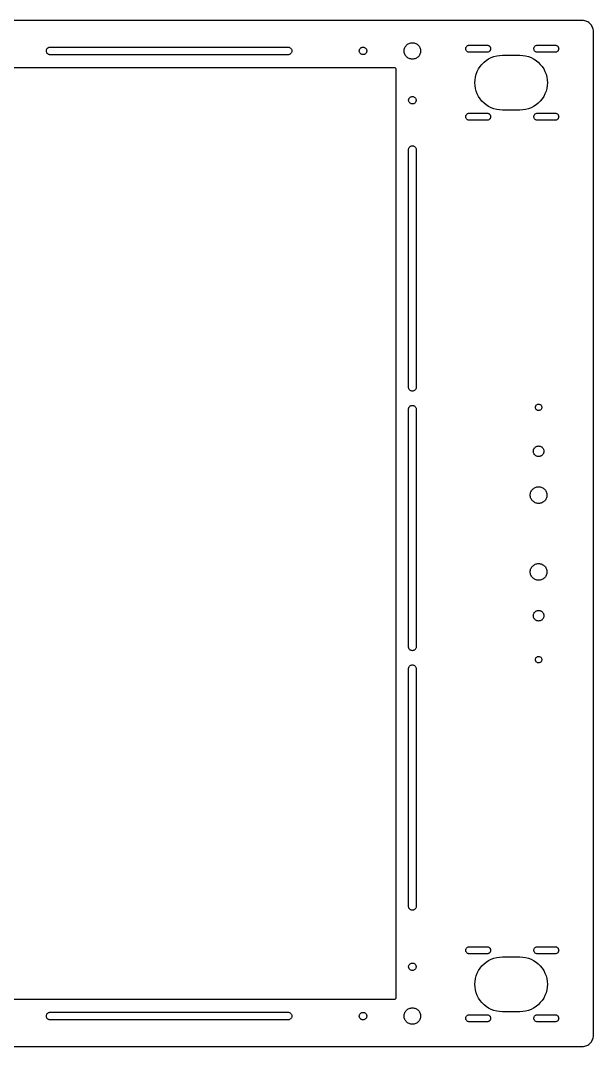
# Model space of a CAD drawing. Header units: metres. Extents: x -320 to 320, y -234 to 234.
# Drawn here: x 59 to 320, y -233.8 to 233.8 of the extents above; entities that cross this region are included whole.
import ezdxf

# ---------------------------------------------------------------- set-up
doc = ezdxf.new("R2010")
doc.units = ezdxf.units.M

msp = doc.modelspace()

# ---------------------------------------------------------------- linework, layer by layer
for p, q in [((315, 233.85), (-315, 233.85)), ((315.523, 233.823), (315, 233.85)), ((316.04, 233.741), (315.523, 233.823)), ((316.545, 233.605), (316.04, 233.741)), ((317.034, 233.418), (316.545, 233.605)), ((317.5, 233.18), (317.034, 233.418)), ((317.939, 232.895), (317.5, 233.18)), ((318.346, 232.566), (317.939, 232.895)), ((318.716, 232.196), (318.346, 232.566)), ((319.045, 231.789), (318.716, 232.196)), ((319.33, 231.35), (319.045, 231.789)), ((319.568, 230.884), (319.33, 231.35)), ((319.755, 230.395), (319.568, 230.884)), ((319.891, 229.89), (319.755, 230.395)), ((319.973, 229.373), (319.891, 229.89)), ((320, 228.85), (319.973, 229.373)), ((320, -228.85), (320, 228.85)), ((70.75, 220), (70.7678, 220.249)), ((70.7678, 219.751), (70.75, 220)), ((70.7678, 220.249), (70.8209, 220.493)), ((70.8209, 220.493), (70.9081, 220.727)), ((70.9081, 220.727), (71.0278, 220.946)), ((71.0278, 220.946), (71.1774, 221.146)), ((71.1774, 221.146), (71.354, 221.323)), ((71.354, 221.323), (71.5539, 221.472)), ((71.5539, 221.472), (71.773, 221.592)), ((71.773, 221.592), (72.007, 221.679)), ((72.007, 221.679), (72.2509, 221.732)), ((72.2509, 221.732), (72.5, 221.75)), ((72.5, 221.75), (180.833, 221.75)), ((180.833, 221.75), (181.082, 221.732)), ((181.082, 221.732), (181.326, 221.679)), ((181.326, 221.679), (181.56, 221.592)), ((181.56, 221.592), (181.779, 221.472)), ((181.779, 221.472), (181.979, 221.323)), ((181.979, 221.323), (182.156, 221.146)), ((182.156, 221.146), (182.306, 220.946)), ((182.306, 220.946), (182.425, 220.727)), ((182.425, 220.727), (182.512, 220.493)), ((182.512, 220.493), (182.566, 220.249)), ((182.566, 220.249), (182.583, 220)), ((182.583, 220), (182.566, 219.751)), ((213.305, 220.124), (213.341, 220.37)), ((213.305, 219.876), (213.305, 220.124)), ((213.341, 219.63), (213.305, 219.876)), ((213.341, 220.37), (213.412, 220.607)), ((213.412, 220.607), (213.518, 220.832)), ((213.518, 220.832), (213.654, 221.039)), ((213.654, 221.039), (213.82, 221.224)), ((213.82, 221.224), (214.011, 221.383)), ((214.011, 221.383), (214.223, 221.512)), ((214.223, 221.512), (214.451, 221.609)), ((214.451, 221.609), (214.691, 221.672)), ((214.691, 221.672), (214.938, 221.699)), ((214.938, 221.699), (215.186, 221.69)), ((215.186, 221.69), (215.43, 221.645)), ((215.43, 221.645), (215.665, 221.565)), ((215.665, 221.565), (215.886, 221.451)), ((215.886, 221.451), (216.087, 221.307)), ((216.087, 221.307), (216.266, 221.134)), ((216.266, 221.134), (216.418, 220.938)), ((216.418, 220.938), (216.539, 220.722)), ((216.539, 220.722), (216.628, 220.49)), ((216.628, 220.49), (216.682, 220.248)), ((216.682, 220.248), (216.7, 220)), ((216.7, 220), (216.682, 219.752)), ((233.75, 220), (233.771, 220.392)), ((233.771, 219.608), (233.75, 220)), ((233.771, 220.392), (233.832, 220.78)), ((233.832, 220.78), (233.934, 221.159)), ((233.934, 221.159), (234.074, 221.525)), ((234.074, 221.525), (234.252, 221.875)), ((234.252, 221.875), (234.466, 222.204)), ((234.466, 222.204), (234.713, 222.509)), ((234.713, 222.509), (234.991, 222.787)), ((234.991, 222.787), (235.296, 223.034)), ((235.296, 223.034), (235.625, 223.248)), ((235.625, 223.248), (235.975, 223.426)), ((235.975, 223.426), (236.341, 223.566)), ((236.341, 223.566), (236.72, 223.668)), ((236.72, 223.668), (237.108, 223.729)), ((237.108, 223.729), (237.5, 223.75)), ((237.5, 223.75), (237.892, 223.729)), ((237.892, 223.729), (238.28, 223.668)), ((238.28, 223.668), (238.659, 223.566)), ((238.659, 223.566), (239.025, 223.426)), ((239.025, 223.426), (239.375, 223.248)), ((239.375, 223.248), (239.704, 223.034)), ((239.704, 223.034), (240.009, 222.787)), ((240.009, 222.787), (240.287, 222.509)), ((240.287, 222.509), (240.534, 222.204)), ((240.534, 222.204), (240.748, 221.875)), ((240.748, 221.875), (240.926, 221.525)), ((240.926, 221.525), (241.066, 221.159)), ((241.066, 221.159), (241.168, 220.78)), ((241.168, 220.78), (241.229, 220.392)), ((241.229, 220.392), (241.25, 220)), ((241.25, 220), (241.229, 219.608)), ((261.85, 221), (261.868, 221.246)), ((261.868, 220.754), (261.85, 221)), ((261.868, 221.246), (261.923, 221.486)), ((261.923, 220.514), (261.868, 220.754)), ((261.923, 221.486), (262.013, 221.716)), ((262.013, 220.284), (261.923, 220.514)), ((262.013, 221.716), (262.137, 221.929)), ((262.137, 220.071), (262.013, 220.284)), ((262.137, 221.929), (262.29, 222.122)), ((262.29, 219.878), (262.137, 220.071)), ((262.29, 222.122), (262.471, 222.29)), ((262.471, 219.71), (262.29, 219.878)), ((262.471, 222.29), (262.675, 222.429)), ((262.675, 222.429), (262.897, 222.536)), ((262.897, 222.536), (263.133, 222.609)), ((263.133, 222.609), (263.377, 222.645)), ((263.377, 222.645), (271.623, 222.645)), ((271.623, 222.645), (271.867, 222.609)), ((271.867, 222.609), (272.103, 222.536)), ((272.103, 222.536), (272.325, 222.429)), ((272.325, 222.429), (272.529, 222.29)), ((272.529, 222.29), (272.71, 222.122)), ((272.71, 219.878), (272.529, 219.71)), ((272.71, 222.122), (272.863, 221.929)), ((272.863, 220.071), (272.71, 219.878)), ((272.863, 221.929), (272.987, 221.716)), ((272.987, 220.284), (272.863, 220.071)), ((272.987, 221.716), (273.077, 221.486)), ((273.077, 220.514), (272.987, 220.284)), ((273.077, 221.486), (273.132, 221.246)), ((273.132, 220.754), (273.077, 220.514)), ((273.132, 221.246), (273.15, 221)), ((273.15, 221), (273.132, 220.754)), ((292.85, 221), (292.868, 221.246)), ((292.868, 220.754), (292.85, 221)), ((292.868, 221.246), (292.923, 221.486)), ((292.923, 220.514), (292.868, 220.754)), ((292.923, 221.486), (293.013, 221.716)), ((293.013, 220.284), (292.923, 220.514)), ((293.013, 221.716), (293.137, 221.929)), ((293.137, 220.071), (293.013, 220.284)), ((293.137, 221.929), (293.29, 222.122)), ((293.29, 219.878), (293.137, 220.071)), ((293.29, 222.122), (293.471, 222.29)), ((293.471, 219.71), (293.29, 219.878)), ((293.471, 222.29), (293.675, 222.429)), ((293.675, 222.429), (293.897, 222.536)), ((293.897, 222.536), (294.133, 222.609)), ((294.133, 222.609), (294.377, 222.645)), ((294.377, 222.645), (302.623, 222.645)), ((302.623, 222.645), (302.867, 222.609)), ((302.867, 222.609), (303.103, 222.536)), ((303.103, 222.536), (303.325, 222.429)), ((303.325, 222.429), (303.529, 222.29)), ((303.529, 222.29), (303.71, 222.122)), ((303.71, 219.878), (303.529, 219.71)), ((303.71, 222.122), (303.863, 221.929)), ((303.863, 220.071), (303.71, 219.878)), ((303.863, 221.929), (303.987, 221.716)), ((303.987, 220.284), (303.863, 220.071)), ((303.987, 221.716), (304.077, 221.486)), ((304.077, 220.514), (303.987, 220.284)), ((304.077, 221.486), (304.132, 221.246)), ((304.132, 220.754), (304.077, 220.514)), ((304.132, 221.246), (304.15, 221)), ((304.15, 221), (304.132, 220.754)), ((70.8209, 219.507), (70.7678, 219.751)), ((70.9081, 219.273), (70.8209, 219.507)), ((71.0278, 219.054), (70.9081, 219.273)), ((71.1774, 218.854), (71.0278, 219.054)), ((71.354, 218.677), (71.1774, 218.854)), ((71.5539, 218.528), (71.354, 218.677)), ((71.773, 218.408), (71.5539, 218.528)), ((72.007, 218.321), (71.773, 218.408)), ((72.2509, 218.268), (72.007, 218.321)), ((72.5, 218.25), (72.2509, 218.268)), ((180.833, 218.25), (72.5, 218.25)), ((181.082, 218.268), (180.833, 218.25)), ((181.326, 218.321), (181.082, 218.268)), ((181.56, 218.408), (181.326, 218.321)), ((181.779, 218.528), (181.56, 218.408)), ((181.979, 218.677), (181.779, 218.528)), ((182.156, 218.854), (181.979, 218.677)), ((182.306, 219.054), (182.156, 218.854)), ((182.425, 219.273), (182.306, 219.054)), ((182.512, 219.507), (182.425, 219.273)), ((182.566, 219.751), (182.512, 219.507)), ((213.412, 219.393), (213.341, 219.63)), ((213.518, 219.168), (213.412, 219.393)), ((213.654, 218.961), (213.518, 219.168)), ((213.82, 218.776), (213.654, 218.961)), ((214.011, 218.617), (213.82, 218.776)), ((214.223, 218.488), (214.011, 218.617)), ((214.451, 218.391), (214.223, 218.488)), ((214.691, 218.328), (214.451, 218.391)), ((214.938, 218.301), (214.691, 218.328)), ((215.186, 218.31), (214.938, 218.301)), ((215.43, 218.355), (215.186, 218.31)), ((215.665, 218.435), (215.43, 218.355)), ((215.886, 218.549), (215.665, 218.435)), ((216.087, 218.693), (215.886, 218.549)), ((216.266, 218.866), (216.087, 218.693)), ((216.418, 219.062), (216.266, 218.866)), ((216.539, 219.278), (216.418, 219.062)), ((216.628, 219.51), (216.539, 219.278)), ((216.682, 219.752), (216.628, 219.51)), ((233.832, 219.22), (233.771, 219.608)), ((233.934, 218.841), (233.832, 219.22)), ((234.074, 218.475), (233.934, 218.841)), ((234.252, 218.125), (234.074, 218.475)), ((234.466, 217.796), (234.252, 218.125)), ((234.713, 217.491), (234.466, 217.796)), ((234.991, 217.213), (234.713, 217.491)), ((235.296, 216.966), (234.991, 217.213)), ((235.625, 216.752), (235.296, 216.966)), ((235.975, 216.574), (235.625, 216.752)), ((236.341, 216.434), (235.975, 216.574)), ((236.72, 216.332), (236.341, 216.434)), ((237.108, 216.271), (236.72, 216.332)), ((237.5, 216.25), (237.108, 216.271)), ((237.892, 216.271), (237.5, 216.25)), ((238.28, 216.332), (237.892, 216.271)), ((238.659, 216.434), (238.28, 216.332)), ((239.025, 216.574), (238.659, 216.434)), ((239.375, 216.752), (239.025, 216.574)), ((239.704, 216.966), (239.375, 216.752)), ((240.009, 217.213), (239.704, 216.966)), ((240.287, 217.491), (240.009, 217.213)), ((240.534, 217.796), (240.287, 217.491)), ((240.748, 218.125), (240.534, 217.796)), ((240.926, 218.475), (240.748, 218.125)), ((241.066, 218.841), (240.926, 218.475)), ((241.168, 219.22), (241.066, 218.841)), ((241.229, 219.608), (241.168, 219.22)), ((262.675, 219.571), (262.471, 219.71)), ((262.897, 219.464), (262.675, 219.571)), ((263.133, 219.391), (262.897, 219.464)), ((263.377, 219.355), (263.133, 219.391)), ((271.623, 219.355), (263.377, 219.355)), ((270.136, 214.789), (271.153, 215.613)), ((271.153, 215.613), (272.25, 216.325)), ((271.867, 219.391), (271.623, 219.355)), ((272.103, 219.464), (271.867, 219.391)), ((272.325, 219.571), (272.103, 219.464)), ((272.25, 216.325), (273.416, 216.919)), ((272.529, 219.71), (272.325, 219.571)), ((273.416, 216.919), (274.637, 217.388)), ((274.637, 217.388), (275.901, 217.727)), ((275.901, 217.727), (277.193, 217.932)), ((277.193, 217.932), (278.5, 218)), ((278.5, 218), (286.5, 218)), ((286.5, 218), (287.807, 217.932)), ((287.807, 217.932), (289.099, 217.727)), ((289.099, 217.727), (290.363, 217.388)), ((290.363, 217.388), (291.584, 216.919)), ((291.584, 216.919), (292.75, 216.325)), ((292.75, 216.325), (293.847, 215.613)), ((293.675, 219.571), (293.471, 219.71)), ((293.897, 219.464), (293.675, 219.571)), ((293.847, 215.613), (294.864, 214.789)), ((294.133, 219.391), (293.897, 219.464)), ((294.377, 219.355), (294.133, 219.391)), ((302.623, 219.355), (294.377, 219.355)), ((302.867, 219.391), (302.623, 219.355)), ((303.103, 219.464), (302.867, 219.391)), ((303.325, 219.571), (303.103, 219.464)), ((303.529, 219.71), (303.325, 219.571)), ((-229, 212.5), (229, 212.5)), ((229, 212.5), (229.223, 212.475)), ((229.223, 212.475), (229.434, 212.401)), ((229.434, 212.401), (229.623, 212.282)), ((229.623, 212.282), (229.782, 212.123)), ((229.782, 212.123), (229.901, 211.934)), ((229.901, 211.934), (229.975, 211.723)), ((229.975, 211.723), (230, 211.5)), ((230, 211.5), (230, -211.5)), ((266.612, 209.363), (267.081, 210.584)), ((267.081, 210.584), (267.675, 211.75)), ((267.675, 211.75), (268.387, 212.847)), ((268.387, 212.847), (269.211, 213.864)), ((269.211, 213.864), (270.136, 214.789)), ((294.864, 214.789), (295.789, 213.864)), ((295.789, 213.864), (296.613, 212.847)), ((296.613, 212.847), (297.325, 211.75)), ((297.325, 211.75), (297.919, 210.584)), ((297.919, 210.584), (298.388, 209.363)), ((266, 205.5), (266.068, 206.807)), ((266.068, 206.807), (266.273, 208.099)), ((266.273, 208.099), (266.612, 209.363)), ((298.388, 209.363), (298.727, 208.099)), ((298.727, 208.099), (298.932, 206.807)), ((298.932, 206.807), (299, 205.5)), ((266.068, 204.193), (266, 205.5)), ((266.273, 202.901), (266.068, 204.193)), ((266.612, 201.637), (266.273, 202.901)), ((267.081, 200.416), (266.612, 201.637)), ((298.388, 201.637), (297.919, 200.416)), ((298.727, 202.901), (298.388, 201.637)), ((298.932, 204.193), (298.727, 202.901)), ((299, 205.5), (298.932, 204.193)), ((235.805, 197.624), (235.841, 197.87)), ((235.805, 197.376), (235.805, 197.624)), ((235.841, 197.13), (235.805, 197.376)), ((235.841, 197.87), (235.912, 198.107)), ((235.912, 196.893), (235.841, 197.13)), ((235.912, 198.107), (236.018, 198.332)), ((236.018, 196.668), (235.912, 196.893)), ((236.018, 198.332), (236.154, 198.539)), ((236.154, 196.461), (236.018, 196.668)), ((236.154, 198.539), (236.32, 198.724)), ((236.32, 196.276), (236.154, 196.461)), ((236.32, 198.724), (236.511, 198.883)), ((236.511, 198.883), (236.723, 199.012)), ((236.723, 199.012), (236.951, 199.109)), ((236.951, 199.109), (237.191, 199.172)), ((237.191, 199.172), (237.438, 199.199)), ((237.438, 199.199), (237.686, 199.19)), ((237.686, 199.19), (237.93, 199.145)), ((237.93, 199.145), (238.165, 199.065)), ((238.165, 199.065), (238.386, 198.951)), ((238.386, 198.951), (238.587, 198.807)), ((238.587, 198.807), (238.766, 198.634)), ((238.766, 198.634), (238.918, 198.438)), ((238.918, 196.562), (238.766, 196.366)), ((238.918, 198.438), (239.039, 198.222)), ((239.039, 196.778), (238.918, 196.562)), ((239.039, 198.222), (239.128, 197.99)), ((239.128, 197.01), (239.039, 196.778)), ((239.128, 197.99), (239.182, 197.748)), ((239.182, 197.252), (239.128, 197.01)), ((239.182, 197.748), (239.2, 197.5)), ((239.2, 197.5), (239.182, 197.252)), ((267.675, 199.25), (267.081, 200.416)), ((268.387, 198.153), (267.675, 199.25)), ((269.211, 197.136), (268.387, 198.153)), ((270.136, 196.211), (269.211, 197.136)), ((295.789, 197.136), (294.864, 196.211)), ((296.613, 198.153), (295.789, 197.136)), ((297.325, 199.25), (296.613, 198.153)), ((297.919, 200.416), (297.325, 199.25)), ((236.511, 196.117), (236.32, 196.276)), ((236.723, 195.988), (236.511, 196.117)), ((236.951, 195.891), (236.723, 195.988)), ((237.191, 195.828), (236.951, 195.891)), ((237.438, 195.801), (237.191, 195.828)), ((237.686, 195.81), (237.438, 195.801)), ((237.93, 195.855), (237.686, 195.81)), ((238.165, 195.935), (237.93, 195.855)), ((238.386, 196.049), (238.165, 195.935)), ((238.587, 196.193), (238.386, 196.049)), ((238.766, 196.366), (238.587, 196.193)), ((271.153, 195.387), (270.136, 196.211)), ((272.25, 194.675), (271.153, 195.387)), ((273.416, 194.081), (272.25, 194.675)), ((274.637, 193.612), (273.416, 194.081)), ((275.901, 193.273), (274.637, 193.612)), ((277.193, 193.068), (275.901, 193.273)), ((278.5, 193), (277.193, 193.068)), ((286.5, 193), (278.5, 193)), ((287.807, 193.068), (286.5, 193)), ((289.099, 193.273), (287.807, 193.068)), ((290.363, 193.612), (289.099, 193.273)), ((291.584, 194.081), (290.363, 193.612)), ((292.75, 194.675), (291.584, 194.081)), ((293.847, 195.387), (292.75, 194.675)), ((294.864, 196.211), (293.847, 195.387)), ((261.85, 190), (261.868, 190.246)), ((261.868, 189.754), (261.85, 190)), ((261.868, 190.246), (261.923, 190.486)), ((261.923, 189.514), (261.868, 189.754)), ((261.923, 190.486), (262.013, 190.716)), ((262.013, 189.284), (261.923, 189.514)), ((262.013, 190.716), (262.137, 190.929)), ((262.137, 189.071), (262.013, 189.284)), ((262.137, 190.929), (262.29, 191.122)), ((262.29, 188.878), (262.137, 189.071)), ((262.29, 191.122), (262.471, 191.29)), ((262.471, 188.71), (262.29, 188.878)), ((262.471, 191.29), (262.675, 191.429)), ((262.675, 188.571), (262.471, 188.71)), ((262.675, 191.429), (262.897, 191.536)), ((262.897, 188.464), (262.675, 188.571)), ((262.897, 191.536), (263.133, 191.609)), ((263.133, 188.391), (262.897, 188.464)), ((263.133, 191.609), (263.377, 191.645)), ((263.377, 188.355), (263.133, 188.391)), ((263.377, 191.645), (271.623, 191.645)), ((271.623, 188.355), (263.377, 188.355)), ((271.623, 191.645), (271.867, 191.609)), ((271.867, 188.391), (271.623, 188.355)), ((271.867, 191.609), (272.103, 191.536)), ((272.103, 188.464), (271.867, 188.391)), ((272.103, 191.536), (272.325, 191.429)), ((272.325, 188.571), (272.103, 188.464)), ((272.325, 191.429), (272.529, 191.29)), ((272.529, 188.71), (272.325, 188.571)), ((272.529, 191.29), (272.71, 191.122)), ((272.71, 188.878), (272.529, 188.71)), ((272.71, 191.122), (272.863, 190.929)), ((272.863, 189.071), (272.71, 188.878)), ((272.863, 190.929), (272.987, 190.716)), ((272.987, 189.284), (272.863, 189.071)), ((272.987, 190.716), (273.077, 190.486)), ((273.077, 189.514), (272.987, 189.284)), ((273.077, 190.486), (273.132, 190.246)), ((273.132, 189.754), (273.077, 189.514)), ((273.132, 190.246), (273.15, 190)), ((273.15, 190), (273.132, 189.754)), ((292.85, 190), (292.868, 190.246)), ((292.868, 189.754), (292.85, 190)), ((292.868, 190.246), (292.923, 190.486)), ((292.923, 189.514), (292.868, 189.754)), ((292.923, 190.486), (293.013, 190.716)), ((293.013, 189.284), (292.923, 189.514)), ((293.013, 190.716), (293.137, 190.929)), ((293.137, 189.071), (293.013, 189.284)), ((293.137, 190.929), (293.29, 191.122)), ((293.29, 188.878), (293.137, 189.071)), ((293.29, 191.122), (293.471, 191.29)), ((293.471, 188.71), (293.29, 188.878)), ((293.471, 191.29), (293.675, 191.429)), ((293.675, 188.571), (293.471, 188.71)), ((293.675, 191.429), (293.897, 191.536)), ((293.897, 188.464), (293.675, 188.571)), ((293.897, 191.536), (294.133, 191.609)), ((294.133, 188.391), (293.897, 188.464)), ((294.133, 191.609), (294.377, 191.645)), ((294.377, 188.355), (294.133, 188.391)), ((294.377, 191.645), (302.623, 191.645)), ((302.623, 188.355), (294.377, 188.355)), ((302.623, 191.645), (302.867, 191.609)), ((302.867, 188.391), (302.623, 188.355)), ((302.867, 191.609), (303.103, 191.536)), ((303.103, 188.464), (302.867, 188.391)), ((303.103, 191.536), (303.325, 191.429)), ((303.325, 188.571), (303.103, 188.464)), ((303.325, 191.429), (303.529, 191.29)), ((303.529, 188.71), (303.325, 188.571)), ((303.529, 191.29), (303.71, 191.122)), ((303.71, 188.878), (303.529, 188.71)), ((303.71, 191.122), (303.863, 190.929)), ((303.863, 189.071), (303.71, 188.878)), ((303.863, 190.929), (303.987, 190.716)), ((303.987, 189.284), (303.863, 189.071)), ((303.987, 190.716), (304.077, 190.486)), ((304.077, 189.514), (303.987, 189.284)), ((304.077, 190.486), (304.132, 190.246)), ((304.132, 189.754), (304.077, 189.514)), ((304.132, 190.246), (304.15, 190)), ((304.15, 190), (304.132, 189.754)), ((235.75, 175), (235.768, 175.249)), ((235.75, 66.6667), (235.75, 175)), ((235.768, 175.249), (235.821, 175.493)), ((235.821, 175.493), (235.908, 175.727)), ((235.908, 175.727), (236.028, 175.946)), ((236.028, 175.946), (236.177, 176.146)), ((236.177, 176.146), (236.354, 176.323)), ((236.354, 176.323), (236.554, 176.472)), ((236.554, 176.472), (236.773, 176.592)), ((236.773, 176.592), (237.007, 176.679)), ((237.007, 176.679), (237.251, 176.732)), ((237.251, 176.732), (237.5, 176.75)), ((237.5, 176.75), (237.749, 176.732)), ((237.749, 176.732), (237.993, 176.679)), ((237.993, 176.679), (238.227, 176.592)), ((238.227, 176.592), (238.446, 176.472)), ((238.446, 176.472), (238.646, 176.323)), ((238.646, 176.323), (238.823, 176.146)), ((238.823, 176.146), (238.972, 175.946)), ((238.972, 175.946), (239.092, 175.727)), ((239.092, 175.727), (239.179, 175.493)), ((239.179, 175.493), (239.232, 175.249)), ((239.232, 175.249), (239.25, 175)), ((239.25, 175), (239.25, 66.6667)), ((235.768, 66.4176), (235.75, 66.6667)), ((235.821, 66.1736), (235.768, 66.4176)), ((235.908, 65.9397), (235.821, 66.1736)), ((236.028, 65.7205), (235.908, 65.9397)), ((236.177, 65.5207), (236.028, 65.7205)), ((236.354, 65.3441), (236.177, 65.5207)), ((238.823, 65.5207), (238.646, 65.3441)), ((238.972, 65.7205), (238.823, 65.5207)), ((239.092, 65.9397), (238.972, 65.7205)), ((239.179, 66.1736), (239.092, 65.9397)), ((239.232, 66.4176), (239.179, 66.1736)), ((239.25, 66.6667), (239.232, 66.4176)), ((236.554, 65.1945), (236.354, 65.3441)), ((236.773, 65.0748), (236.554, 65.1945)), ((237.007, 64.9875), (236.773, 65.0748)), ((237.251, 64.9345), (237.007, 64.9875)), ((237.5, 64.9167), (237.251, 64.9345)), ((237.749, 64.9345), (237.5, 64.9167)), ((237.993, 64.9875), (237.749, 64.9345)), ((238.227, 65.0748), (237.993, 64.9875)), ((238.446, 65.1945), (238.227, 65.0748)), ((238.646, 65.3441), (238.446, 65.1945)), ((235.75, 56.6667), (235.768, 56.9157)), ((235.75, -51.6667), (235.75, 56.6667)), ((235.768, 56.9157), (235.821, 57.1597)), ((235.821, 57.1597), (235.908, 57.3936)), ((235.908, 57.3936), (236.028, 57.6128)), ((236.028, 57.6128), (236.177, 57.8127)), ((236.177, 57.8127), (236.354, 57.9892)), ((236.354, 57.9892), (236.554, 58.1389)), ((236.554, 58.1389), (236.773, 58.2585)), ((236.773, 58.2585), (237.007, 58.3458)), ((237.007, 58.3458), (237.251, 58.3988)), ((237.251, 58.3988), (237.5, 58.4167)), ((237.5, 58.4167), (237.749, 58.3988)), ((237.749, 58.3988), (237.993, 58.3458)), ((237.993, 58.3458), (238.227, 58.2585)), ((238.227, 58.2585), (238.446, 58.1389)), ((238.446, 58.1389), (238.646, 57.9892)), ((238.646, 57.9892), (238.823, 57.8127)), ((238.823, 57.8127), (238.972, 57.6128)), ((238.972, 57.6128), (239.092, 57.3936)), ((239.092, 57.3936), (239.179, 57.1597)), ((239.179, 57.1597), (239.232, 56.9157)), ((239.232, 56.9157), (239.25, 56.6667)), ((239.25, 56.6667), (239.25, -51.6667)), ((293.555, 57.623), (293.597, 57.8654)), ((293.555, 57.377), (293.555, 57.623)), ((293.597, 57.1346), (293.555, 57.377)), ((293.597, 57.8654), (293.679, 58.0972)), ((293.679, 56.9027), (293.597, 57.1346)), ((293.679, 58.0972), (293.799, 58.312)), ((293.799, 56.688), (293.679, 56.9027)), ((293.799, 58.312), (293.953, 58.5033)), ((293.953, 56.4967), (293.799, 56.688)), ((293.953, 58.5033), (294.138, 58.6658)), ((294.138, 56.3342), (293.953, 56.4967)), ((294.138, 58.6658), (294.347, 58.7947)), ((294.347, 56.2052), (294.138, 56.3342)), ((294.347, 58.7947), (294.575, 58.8864)), ((294.575, 56.1136), (294.347, 56.2052)), ((294.575, 58.8864), (294.816, 58.9382)), ((294.816, 58.9382), (295.062, 58.9487)), ((295.062, 58.9487), (295.305, 58.9174)), ((295.305, 58.9174), (295.541, 58.8454)), ((295.541, 56.1546), (295.305, 56.0825)), ((295.541, 58.8454), (295.76, 58.7347)), ((295.76, 56.2653), (295.541, 56.1546)), ((295.76, 58.7347), (295.958, 58.5885)), ((295.958, 56.4115), (295.76, 56.2653)), ((295.958, 58.5885), (296.128, 58.4109)), ((296.128, 56.5891), (295.958, 56.4115)), ((296.128, 58.4109), (296.266, 58.2072)), ((296.266, 56.7928), (296.128, 56.5891)), ((296.266, 58.2072), (296.367, 57.983)), ((296.367, 57.0169), (296.266, 56.7928)), ((296.367, 57.983), (296.429, 57.745)), ((296.429, 57.2549), (296.367, 57.0169)), ((296.429, 57.745), (296.45, 57.5)), ((296.45, 57.5), (296.429, 57.2549)), ((294.816, 56.0617), (294.575, 56.1136)), ((295.062, 56.0513), (294.816, 56.0617)), ((295.305, 56.0825), (295.062, 56.0513)), ((292.6, 37.5), (292.613, 37.7509)), ((292.613, 37.2491), (292.6, 37.5)), ((292.613, 37.7509), (292.652, 37.999)), ((292.652, 37.999), (292.717, 38.2416)), ((292.717, 38.2416), (292.807, 38.4762)), ((292.807, 38.4762), (292.922, 38.7)), ((292.922, 38.7), (293.058, 38.9107)), ((293.058, 38.9107), (293.216, 39.1059)), ((293.216, 39.1059), (293.394, 39.2835)), ((293.394, 39.2835), (293.589, 39.4416)), ((293.589, 39.4416), (293.8, 39.5785)), ((293.8, 39.5785), (294.024, 39.6925)), ((294.024, 39.6925), (294.258, 39.7825)), ((294.258, 39.7825), (294.501, 39.8475)), ((294.501, 39.8475), (294.749, 39.8868)), ((294.749, 39.8868), (295, 39.9)), ((295, 39.9), (295.251, 39.8868)), ((295.251, 39.8868), (295.499, 39.8475)), ((295.499, 39.8475), (295.742, 39.7825)), ((295.742, 39.7825), (295.976, 39.6925)), ((295.976, 39.6925), (296.2, 39.5785)), ((296.2, 39.5785), (296.411, 39.4416)), ((296.411, 39.4416), (296.606, 39.2835)), ((296.606, 39.2835), (296.784, 39.1059)), ((296.784, 39.1059), (296.942, 38.9107)), ((296.942, 38.9107), (297.078, 38.7)), ((297.078, 38.7), (297.193, 38.4762)), ((297.193, 38.4762), (297.283, 38.2416)), ((297.283, 38.2416), (297.348, 37.999)), ((297.348, 37.999), (297.387, 37.7509)), ((297.387, 37.7509), (297.4, 37.5)), ((297.4, 37.5), (297.387, 37.2491)), ((292.652, 37.001), (292.613, 37.2491)), ((292.717, 36.7583), (292.652, 37.001)), ((292.807, 36.5238), (292.717, 36.7583)), ((292.922, 36.3), (292.807, 36.5238)), ((293.058, 36.0893), (292.922, 36.3)), ((293.216, 35.8941), (293.058, 36.0893)), ((293.394, 35.7164), (293.216, 35.8941)), ((293.589, 35.5583), (293.394, 35.7164)), ((293.8, 35.4215), (293.589, 35.5583)), ((294.024, 35.3075), (293.8, 35.4215)), ((294.258, 35.2175), (294.024, 35.3075)), ((294.501, 35.1524), (294.258, 35.2175)), ((294.749, 35.1131), (294.501, 35.1524)), ((295, 35.1), (294.749, 35.1131)), ((295.251, 35.1131), (295, 35.1)), ((295.499, 35.1524), (295.251, 35.1131)), ((295.742, 35.2175), (295.499, 35.1524)), ((295.976, 35.3075), (295.742, 35.2175)), ((296.2, 35.4215), (295.976, 35.3075)), ((296.411, 35.5583), (296.2, 35.4215)), ((296.606, 35.7164), (296.411, 35.5583)), ((296.784, 35.8941), (296.606, 35.7164)), ((296.942, 36.0893), (296.784, 35.8941)), ((297.078, 36.3), (296.942, 36.0893)), ((297.193, 36.5238), (297.078, 36.3)), ((297.283, 36.7583), (297.193, 36.5238)), ((297.348, 37.001), (297.283, 36.7583)), ((297.387, 37.2491), (297.348, 37.001)), ((291.386, 18.6743), (291.529, 19.0456)), ((291.529, 19.0456), (291.709, 19.4)), ((291.709, 19.4), (291.926, 19.7336)), ((291.926, 19.7336), (292.176, 20.0427)), ((292.176, 20.0427), (292.457, 20.3239)), ((292.457, 20.3239), (292.766, 20.5743)), ((292.766, 20.5743), (293.1, 20.7909)), ((293.1, 20.7909), (293.454, 20.9715)), ((293.454, 20.9715), (293.826, 21.114)), ((293.826, 21.114), (294.21, 21.2169)), ((294.21, 21.2169), (294.603, 21.2792)), ((294.603, 21.2792), (295, 21.3)), ((295, 21.3), (295.397, 21.2792)), ((295.397, 21.2792), (295.79, 21.2169)), ((295.79, 21.2169), (296.174, 21.114)), ((296.174, 21.114), (296.546, 20.9715)), ((296.546, 20.9715), (296.9, 20.7909)), ((296.9, 20.7909), (297.234, 20.5743)), ((297.234, 20.5743), (297.543, 20.3239)), ((297.543, 20.3239), (297.824, 20.0427)), ((297.824, 20.0427), (298.074, 19.7336)), ((298.074, 19.7336), (298.291, 19.4)), ((298.291, 19.4), (298.471, 19.0456)), ((298.471, 19.0456), (298.614, 18.6743)), ((291.2, 17.5), (291.221, 17.8972)), ((291.221, 17.1028), (291.2, 17.5)), ((291.221, 17.8972), (291.283, 18.2901)), ((291.283, 16.7099), (291.221, 17.1028)), ((291.283, 18.2901), (291.386, 18.6743)), ((291.386, 16.3257), (291.283, 16.7099)), ((291.529, 15.9544), (291.386, 16.3257)), ((291.709, 15.6), (291.529, 15.9544)), ((291.926, 15.2664), (291.709, 15.6)), ((292.176, 14.9573), (291.926, 15.2664)), ((292.457, 14.676), (292.176, 14.9573)), ((292.766, 14.4257), (292.457, 14.676)), ((293.1, 14.2091), (292.766, 14.4257)), ((293.454, 14.0285), (293.1, 14.2091)), ((296.9, 14.2091), (296.546, 14.0285)), ((297.234, 14.4257), (296.9, 14.2091)), ((297.543, 14.676), (297.234, 14.4257)), ((297.824, 14.9573), (297.543, 14.676)), ((298.074, 15.2664), (297.824, 14.9573)), ((298.291, 15.6), (298.074, 15.2664)), ((298.471, 15.9544), (298.291, 15.6)), ((298.614, 16.3257), (298.471, 15.9544)), ((298.614, 18.6743), (298.717, 18.2901)), ((298.717, 16.7099), (298.614, 16.3257)), ((298.717, 18.2901), (298.779, 17.8972)), ((298.779, 17.1028), (298.717, 16.7099)), ((298.779, 17.8972), (298.8, 17.5)), ((298.8, 17.5), (298.779, 17.1028)), ((293.826, 13.886), (293.454, 14.0285)), ((294.21, 13.783), (293.826, 13.886)), ((294.603, 13.7208), (294.21, 13.783)), ((295, 13.7), (294.603, 13.7208)), ((295.397, 13.7208), (295, 13.7)), ((295.79, 13.783), (295.397, 13.7208)), ((296.174, 13.886), (295.79, 13.783)), ((296.546, 14.0285), (296.174, 13.886)), ((293.1, -14.2091), (293.454, -14.0285)), ((293.454, -14.0285), (293.826, -13.886)), ((293.826, -13.886), (294.21, -13.783)), ((294.21, -13.783), (294.603, -13.7208)), ((294.603, -13.7208), (295, -13.7)), ((295, -13.7), (295.397, -13.7208)), ((295.397, -13.7208), (295.79, -13.783)), ((295.79, -13.783), (296.174, -13.886)), ((296.174, -13.886), (296.546, -14.0285)), ((296.546, -14.0285), (296.9, -14.2091)), ((291.2, -17.5), (291.221, -17.1028)), ((291.221, -17.8972), (291.2, -17.5)), ((291.221, -17.1028), (291.283, -16.7099)), ((291.283, -18.2901), (291.221, -17.8972)), ((291.283, -16.7099), (291.386, -16.3257)), ((291.386, -18.6743), (291.283, -18.2901)), ((291.386, -16.3257), (291.529, -15.9544)), ((291.529, -19.0456), (291.386, -18.6743)), ((291.529, -15.9544), (291.709, -15.6)), ((291.709, -15.6), (291.926, -15.2664)), ((291.926, -15.2664), (292.176, -14.9573)), ((292.176, -14.9573), (292.457, -14.676)), ((292.457, -14.676), (292.766, -14.4257)), ((292.766, -14.4257), (293.1, -14.2091)), ((296.9, -14.2091), (297.234, -14.4257)), ((297.234, -14.4257), (297.543, -14.676)), ((297.543, -14.676), (297.824, -14.9573)), ((297.824, -14.9573), (298.074, -15.2664)), ((298.074, -15.2664), (298.291, -15.6)), ((298.291, -15.6), (298.471, -15.9544)), ((298.471, -15.9544), (298.614, -16.3257)), ((298.614, -18.6743), (298.471, -19.0456)), ((298.614, -16.3257), (298.717, -16.7099)), ((298.717, -18.2901), (298.614, -18.6743)), ((298.717, -16.7099), (298.779, -17.1028)), ((298.779, -17.8972), (298.717, -18.2901)), ((298.779, -17.1028), (298.8, -17.5)), ((298.8, -17.5), (298.779, -17.8972)), ((291.709, -19.4), (291.529, -19.0456)), ((291.926, -19.7336), (291.709, -19.4)), ((292.176, -20.0427), (291.926, -19.7336)), ((292.457, -20.3239), (292.176, -20.0427)), ((292.766, -20.5743), (292.457, -20.3239)), ((293.1, -20.7909), (292.766, -20.5743)), ((293.454, -20.9715), (293.1, -20.7909)), ((293.826, -21.114), (293.454, -20.9715)), ((294.21, -21.2169), (293.826, -21.114)), ((294.603, -21.2792), (294.21, -21.2169)), ((295, -21.3), (294.603, -21.2792)), ((295.397, -21.2792), (295, -21.3)), ((295.79, -21.2169), (295.397, -21.2792)), ((296.174, -21.114), (295.79, -21.2169)), ((296.546, -20.9715), (296.174, -21.114)), ((296.9, -20.7909), (296.546, -20.9715)), ((297.234, -20.5743), (296.9, -20.7909)), ((297.543, -20.3239), (297.234, -20.5743)), ((297.824, -20.0427), (297.543, -20.3239)), ((298.074, -19.7336), (297.824, -20.0427)), ((298.291, -19.4), (298.074, -19.7336)), ((298.471, -19.0456), (298.291, -19.4)), ((292.6, -37.5), (292.613, -37.2491)), ((292.613, -37.2491), (292.652, -37.001)), ((292.652, -37.001), (292.717, -36.7583)), ((292.717, -36.7583), (292.807, -36.5238)), ((292.807, -36.5238), (292.922, -36.3)), ((292.922, -36.3), (293.058, -36.0893)), ((293.058, -36.0893), (293.216, -35.8941)), ((293.216, -35.8941), (293.394, -35.7164)), ((293.394, -35.7164), (293.589, -35.5583)), ((293.589, -35.5583), (293.8, -35.4215)), ((293.8, -35.4215), (294.024, -35.3075)), ((294.024, -35.3075), (294.258, -35.2175)), ((294.258, -35.2175), (294.501, -35.1524)), ((294.501, -35.1524), (294.749, -35.1131)), ((294.749, -35.1131), (295, -35.1)), ((295, -35.1), (295.251, -35.1131)), ((295.251, -35.1131), (295.499, -35.1524)), ((295.499, -35.1524), (295.742, -35.2175)), ((295.742, -35.2175), (295.976, -35.3075)), ((295.976, -35.3075), (296.2, -35.4215)), ((296.2, -35.4215), (296.411, -35.5583)), ((296.411, -35.5583), (296.606, -35.7164)), ((296.606, -35.7164), (296.784, -35.8941)), ((296.784, -35.8941), (296.942, -36.0893)), ((296.942, -36.0893), (297.078, -36.3)), ((297.078, -36.3), (297.193, -36.5238)), ((297.193, -36.5238), (297.283, -36.7583)), ((297.283, -36.7583), (297.348, -37.001)), ((297.348, -37.001), (297.387, -37.2491)), ((297.387, -37.2491), (297.4, -37.5)), ((292.613, -37.7509), (292.6, -37.5)), ((292.652, -37.999), (292.613, -37.7509)), ((292.717, -38.2416), (292.652, -37.999)), ((292.807, -38.4762), (292.717, -38.2416)), ((292.922, -38.7), (292.807, -38.4762)), ((293.058, -38.9107), (292.922, -38.7)), ((293.216, -39.1059), (293.058, -38.9107)), ((293.394, -39.2835), (293.216, -39.1059)), ((293.589, -39.4416), (293.394, -39.2835)), ((293.8, -39.5785), (293.589, -39.4416)), ((294.024, -39.6925), (293.8, -39.5785)), ((294.258, -39.7825), (294.024, -39.6925)), ((294.501, -39.8475), (294.258, -39.7825)), ((294.749, -39.8868), (294.501, -39.8475)), ((295, -39.9), (294.749, -39.8868)), ((295.251, -39.8868), (295, -39.9)), ((295.499, -39.8475), (295.251, -39.8868)), ((295.742, -39.7825), (295.499, -39.8475)), ((295.976, -39.6925), (295.742, -39.7825)), ((296.2, -39.5785), (295.976, -39.6925)), ((296.411, -39.4416), (296.2, -39.5785)), ((296.606, -39.2835), (296.411, -39.4416)), ((296.784, -39.1059), (296.606, -39.2835)), ((296.942, -38.9107), (296.784, -39.1059)), ((297.078, -38.7), (296.942, -38.9107)), ((297.193, -38.4762), (297.078, -38.7)), ((297.283, -38.2416), (297.193, -38.4762)), ((297.348, -37.999), (297.283, -38.2416)), ((297.387, -37.7509), (297.348, -37.999)), ((297.4, -37.5), (297.387, -37.7509)), ((235.768, -51.9157), (235.75, -51.6667)), ((235.821, -52.1597), (235.768, -51.9157)), ((235.908, -52.3936), (235.821, -52.1597)), ((236.028, -52.6128), (235.908, -52.3936)), ((236.177, -52.8127), (236.028, -52.6128)), ((236.354, -52.9892), (236.177, -52.8127)), ((236.554, -53.1389), (236.354, -52.9892)), ((236.773, -53.2585), (236.554, -53.1389)), ((237.007, -53.3458), (236.773, -53.2585)), ((237.251, -53.3988), (237.007, -53.3458)), ((237.5, -53.4167), (237.251, -53.3988)), ((237.749, -53.3988), (237.5, -53.4167)), ((237.993, -53.3458), (237.749, -53.3988)), ((238.227, -53.2585), (237.993, -53.3458)), ((238.446, -53.1389), (238.227, -53.2585)), ((238.646, -52.9892), (238.446, -53.1389)), ((238.823, -52.8127), (238.646, -52.9892)), ((238.972, -52.6128), (238.823, -52.8127)), ((239.092, -52.3936), (238.972, -52.6128)), ((239.179, -52.1597), (239.092, -52.3936)), ((239.232, -51.9157), (239.179, -52.1597)), ((239.25, -51.6667), (239.232, -51.9157)), ((294.347, -56.2052), (294.575, -56.1136)), ((294.575, -56.1136), (294.816, -56.0617)), ((294.816, -56.0617), (295.062, -56.0513)), ((295.062, -56.0513), (295.305, -56.0825)), ((295.305, -56.0825), (295.541, -56.1546)), ((235.908, -60.9397), (236.028, -60.7205)), ((236.028, -60.7205), (236.177, -60.5207)), ((236.177, -60.5207), (236.354, -60.3441)), ((236.354, -60.3441), (236.554, -60.1945)), ((236.554, -60.1945), (236.773, -60.0748)), ((236.773, -60.0748), (237.007, -59.9875)), ((237.007, -59.9875), (237.251, -59.9345)), ((237.251, -59.9345), (237.5, -59.9167)), ((237.5, -59.9167), (237.749, -59.9345)), ((237.749, -59.9345), (237.993, -59.9875)), ((237.993, -59.9875), (238.227, -60.0748)), ((238.227, -60.0748), (238.446, -60.1945)), ((238.446, -60.1945), (238.646, -60.3441)), ((238.646, -60.3441), (238.823, -60.5207)), ((238.823, -60.5207), (238.972, -60.7205)), ((238.972, -60.7205), (239.092, -60.9397)), ((293.555, -57.377), (293.597, -57.1346)), ((293.555, -57.623), (293.555, -57.377)), ((293.597, -57.8654), (293.555, -57.623)), ((293.597, -57.1346), (293.679, -56.9027)), ((293.679, -58.0972), (293.597, -57.8654)), ((293.679, -56.9027), (293.799, -56.688)), ((293.799, -58.312), (293.679, -58.0972)), ((293.799, -56.688), (293.953, -56.4967)), ((293.953, -58.5033), (293.799, -58.312)), ((293.953, -56.4967), (294.138, -56.3342)), ((294.138, -58.6658), (293.953, -58.5033)), ((294.138, -56.3342), (294.347, -56.2052)), ((294.347, -58.7947), (294.138, -58.6658)), ((294.575, -58.8864), (294.347, -58.7947)), ((294.816, -58.9382), (294.575, -58.8864)), ((295.062, -58.9487), (294.816, -58.9382)), ((295.305, -58.9174), (295.062, -58.9487)), ((295.541, -58.8454), (295.305, -58.9174)), ((295.541, -56.1546), (295.76, -56.2653)), ((295.76, -58.7347), (295.541, -58.8454)), ((295.76, -56.2653), (295.958, -56.4115)), ((295.958, -58.5885), (295.76, -58.7347)), ((295.958, -56.4115), (296.128, -56.5891)), ((296.128, -58.4109), (295.958, -58.5885)), ((296.128, -56.5891), (296.266, -56.7928)), ((296.266, -58.2072), (296.128, -58.4109)), ((296.266, -56.7928), (296.367, -57.0169)), ((296.367, -57.983), (296.266, -58.2072)), ((296.367, -57.0169), (296.429, -57.2549)), ((296.429, -57.745), (296.367, -57.983)), ((296.429, -57.2549), (296.45, -57.5)), ((296.45, -57.5), (296.429, -57.745)), ((235.75, -61.6667), (235.768, -61.4176)), ((235.75, -170), (235.75, -61.6667)), ((235.768, -61.4176), (235.821, -61.1736)), ((235.821, -61.1736), (235.908, -60.9397)), ((239.092, -60.9397), (239.179, -61.1736)), ((239.179, -61.1736), (239.232, -61.4176)), ((239.232, -61.4176), (239.25, -61.6667)), ((239.25, -61.6667), (239.25, -170)), ((235.768, -170.249), (235.75, -170)), ((235.821, -170.493), (235.768, -170.249)), ((235.908, -170.727), (235.821, -170.493)), ((236.028, -170.946), (235.908, -170.727)), ((236.177, -171.146), (236.028, -170.946)), ((236.354, -171.323), (236.177, -171.146)), ((236.554, -171.472), (236.354, -171.323)), ((236.773, -171.592), (236.554, -171.472)), ((237.007, -171.679), (236.773, -171.592)), ((237.251, -171.732), (237.007, -171.679)), ((237.5, -171.75), (237.251, -171.732)), ((237.749, -171.732), (237.5, -171.75)), ((237.993, -171.679), (237.749, -171.732)), ((238.227, -171.592), (237.993, -171.679)), ((238.446, -171.472), (238.227, -171.592)), ((238.646, -171.323), (238.446, -171.472)), ((238.823, -171.146), (238.646, -171.323)), ((238.972, -170.946), (238.823, -171.146)), ((239.092, -170.727), (238.972, -170.946)), ((239.179, -170.493), (239.092, -170.727)), ((239.232, -170.249), (239.179, -170.493)), ((239.25, -170), (239.232, -170.249)), ((261.85, -190), (261.868, -189.754)), ((261.868, -190.246), (261.85, -190)), ((261.868, -189.754), (261.923, -189.514)), ((261.923, -190.486), (261.868, -190.246)), ((261.923, -189.514), (262.013, -189.284)), ((262.013, -190.716), (261.923, -190.486)), ((262.013, -189.284), (262.137, -189.071)), ((262.137, -190.929), (262.013, -190.716)), ((262.137, -189.071), (262.29, -188.878)), ((262.29, -191.122), (262.137, -190.929)), ((262.29, -188.878), (262.471, -188.71)), ((262.471, -191.29), (262.29, -191.122)), ((262.471, -188.71), (262.675, -188.571)), ((262.675, -191.429), (262.471, -191.29)), ((262.675, -188.571), (262.897, -188.464)), ((262.897, -191.536), (262.675, -191.429)), ((262.897, -188.464), (263.133, -188.391)), ((263.133, -191.609), (262.897, -191.536)), ((263.133, -188.391), (263.377, -188.355)), ((263.377, -191.645), (263.133, -191.609)), ((263.377, -188.355), (271.623, -188.355)), ((271.623, -191.645), (263.377, -191.645)), ((271.623, -188.355), (271.867, -188.391)), ((271.867, -191.609), (271.623, -191.645)), ((271.867, -188.391), (272.103, -188.464)), ((272.103, -191.536), (271.867, -191.609)), ((272.103, -188.464), (272.325, -188.571)), ((272.325, -191.429), (272.103, -191.536)), ((272.325, -188.571), (272.529, -188.71)), ((272.529, -191.29), (272.325, -191.429)), ((272.529, -188.71), (272.71, -188.878)), ((272.71, -191.122), (272.529, -191.29)), ((272.71, -188.878), (272.863, -189.071)), ((272.863, -190.929), (272.71, -191.122)), ((272.863, -189.071), (272.987, -189.284)), ((272.987, -190.716), (272.863, -190.929)), ((272.987, -189.284), (273.077, -189.514)), ((273.077, -190.486), (272.987, -190.716)), ((273.077, -189.514), (273.132, -189.754)), ((273.132, -190.246), (273.077, -190.486)), ((273.132, -189.754), (273.15, -190)), ((273.15, -190), (273.132, -190.246)), ((292.85, -190), (292.868, -189.754)), ((292.868, -190.246), (292.85, -190)), ((292.868, -189.754), (292.923, -189.514)), ((292.923, -190.486), (292.868, -190.246)), ((292.923, -189.514), (293.013, -189.284)), ((293.013, -190.716), (292.923, -190.486)), ((293.013, -189.284), (293.137, -189.071)), ((293.137, -190.929), (293.013, -190.716)), ((293.137, -189.071), (293.29, -188.878)), ((293.29, -191.122), (293.137, -190.929)), ((293.29, -188.878), (293.471, -188.71)), ((293.471, -191.29), (293.29, -191.122)), ((293.471, -188.71), (293.675, -188.571)), ((293.675, -191.429), (293.471, -191.29)), ((293.675, -188.571), (293.897, -188.464)), ((293.897, -191.536), (293.675, -191.429)), ((293.897, -188.464), (294.133, -188.391)), ((294.133, -191.609), (293.897, -191.536)), ((294.133, -188.391), (294.377, -188.355)), ((294.377, -191.645), (294.133, -191.609)), ((294.377, -188.355), (302.623, -188.355)), ((302.623, -191.645), (294.377, -191.645)), ((302.623, -188.355), (302.867, -188.391)), ((302.867, -191.609), (302.623, -191.645)), ((302.867, -188.391), (303.103, -188.464)), ((303.103, -191.536), (302.867, -191.609)), ((303.103, -188.464), (303.325, -188.571)), ((303.325, -191.429), (303.103, -191.536)), ((303.325, -188.571), (303.529, -188.71)), ((303.529, -191.29), (303.325, -191.429)), ((303.529, -188.71), (303.71, -188.878)), ((303.71, -191.122), (303.529, -191.29)), ((303.71, -188.878), (303.863, -189.071)), ((303.863, -190.929), (303.71, -191.122)), ((303.863, -189.071), (303.987, -189.284)), ((303.987, -190.716), (303.863, -190.929)), ((303.987, -189.284), (304.077, -189.514)), ((304.077, -190.486), (303.987, -190.716)), ((304.077, -189.514), (304.132, -189.754)), ((304.132, -190.246), (304.077, -190.486)), ((304.132, -189.754), (304.15, -190)), ((304.15, -190), (304.132, -190.246)), ((236.154, -196.461), (236.32, -196.276)), ((236.32, -196.276), (236.511, -196.117)), ((236.511, -196.117), (236.723, -195.988)), ((236.723, -195.988), (236.951, -195.891)), ((236.951, -195.891), (237.191, -195.828)), ((237.191, -195.828), (237.438, -195.801)), ((237.438, -195.801), (237.686, -195.81)), ((237.686, -195.81), (237.93, -195.855)), ((237.93, -195.855), (238.165, -195.935)), ((238.165, -195.935), (238.386, -196.049)), ((238.386, -196.049), (238.587, -196.193)), ((238.587, -196.193), (238.766, -196.366)), ((238.766, -196.366), (238.918, -196.562)), ((269.211, -197.136), (270.136, -196.211)), ((270.136, -196.211), (271.153, -195.387)), ((271.153, -195.387), (272.25, -194.675)), ((272.25, -194.675), (273.416, -194.081)), ((273.416, -194.081), (274.637, -193.612)), ((274.637, -193.612), (275.901, -193.273)), ((275.901, -193.273), (277.193, -193.068)), ((277.193, -193.068), (278.5, -193)), ((278.5, -193), (286.5, -193)), ((286.5, -193), (287.807, -193.068)), ((287.807, -193.068), (289.099, -193.273)), ((289.099, -193.273), (290.363, -193.612)), ((290.363, -193.612), (291.584, -194.081)), ((291.584, -194.081), (292.75, -194.675)), ((292.75, -194.675), (293.847, -195.387)), ((293.847, -195.387), (294.864, -196.211)), ((294.864, -196.211), (295.789, -197.136)), ((235.805, -197.376), (235.841, -197.13)), ((235.805, -197.624), (235.805, -197.376)), ((235.841, -197.87), (235.805, -197.624)), ((235.841, -197.13), (235.912, -196.893)), ((235.912, -198.107), (235.841, -197.87)), ((235.912, -196.893), (236.018, -196.668)), ((236.018, -198.332), (235.912, -198.107)), ((236.018, -196.668), (236.154, -196.461)), ((236.154, -198.539), (236.018, -198.332)), ((236.32, -198.724), (236.154, -198.539)), ((236.511, -198.883), (236.32, -198.724)), ((236.723, -199.012), (236.511, -198.883)), ((236.951, -199.109), (236.723, -199.012)), ((237.191, -199.172), (236.951, -199.109)), ((237.438, -199.199), (237.191, -199.172)), ((237.686, -199.19), (237.438, -199.199)), ((237.93, -199.145), (237.686, -199.19)), ((238.165, -199.065), (237.93, -199.145)), ((238.386, -198.951), (238.165, -199.065)), ((238.587, -198.807), (238.386, -198.951)), ((238.766, -198.634), (238.587, -198.807)), ((238.918, -198.438), (238.766, -198.634)), ((238.918, -196.562), (239.039, -196.778)), ((239.039, -198.222), (238.918, -198.438)), ((239.039, -196.778), (239.128, -197.01)), ((239.128, -197.99), (239.039, -198.222)), ((239.128, -197.01), (239.182, -197.252)), ((239.182, -197.748), (239.128, -197.99)), ((239.182, -197.252), (239.2, -197.5)), ((239.2, -197.5), (239.182, -197.748)), ((266.612, -201.637), (267.081, -200.416)), ((267.081, -200.416), (267.675, -199.25)), ((267.675, -199.25), (268.387, -198.153)), ((268.387, -198.153), (269.211, -197.136)), ((295.789, -197.136), (296.613, -198.153)), ((296.613, -198.153), (297.325, -199.25)), ((297.325, -199.25), (297.919, -200.416)), ((297.919, -200.416), (298.388, -201.637)), ((266, -205.5), (266.068, -204.193)), ((266.068, -206.807), (266, -205.5)), ((266.068, -204.193), (266.273, -202.901)), ((266.273, -202.901), (266.612, -201.637)), ((298.388, -201.637), (298.727, -202.901)), ((298.727, -202.901), (298.932, -204.193)), ((298.932, -204.193), (299, -205.5)), ((299, -205.5), (298.932, -206.807)), ((266.273, -208.099), (266.068, -206.807)), ((266.612, -209.363), (266.273, -208.099)), ((267.081, -210.584), (266.612, -209.363)), ((298.388, -209.363), (297.919, -210.584)), ((298.727, -208.099), (298.388, -209.363)), ((298.932, -206.807), (298.727, -208.099)), ((229, -212.5), (-229, -212.5)), ((229.223, -212.475), (229, -212.5)), ((229.434, -212.401), (229.223, -212.475)), ((229.623, -212.282), (229.434, -212.401)), ((229.782, -212.123), (229.623, -212.282)), ((229.901, -211.934), (229.782, -212.123)), ((229.975, -211.723), (229.901, -211.934)), ((230, -211.5), (229.975, -211.723)), ((267.675, -211.75), (267.081, -210.584)), ((268.387, -212.847), (267.675, -211.75)), ((269.211, -213.864), (268.387, -212.847)), ((270.136, -214.789), (269.211, -213.864)), ((271.153, -215.613), (270.136, -214.789)), ((294.864, -214.789), (293.847, -215.613)), ((295.789, -213.864), (294.864, -214.789)), ((296.613, -212.847), (295.789, -213.864)), ((297.325, -211.75), (296.613, -212.847)), ((297.919, -210.584), (297.325, -211.75)), ((70.75, -220), (70.7678, -219.751)), ((70.7678, -219.751), (70.8209, -219.507)), ((70.8209, -219.507), (70.9081, -219.273)), ((70.9081, -219.273), (71.0278, -219.054)), ((71.0278, -219.054), (71.1774, -218.854)), ((71.1774, -218.854), (71.354, -218.677)), ((71.354, -218.677), (71.5539, -218.528)), ((71.5539, -218.528), (71.773, -218.408)), ((71.773, -218.408), (72.007, -218.321)), ((72.007, -218.321), (72.2509, -218.268)), ((72.2509, -218.268), (72.5, -218.25)), ((72.5, -218.25), (180.833, -218.25)), ((180.833, -218.25), (181.082, -218.268)), ((181.082, -218.268), (181.326, -218.321)), ((181.326, -218.321), (181.56, -218.408)), ((181.56, -218.408), (181.779, -218.528)), ((181.779, -218.528), (181.979, -218.677)), ((181.979, -218.677), (182.156, -218.854)), ((182.156, -218.854), (182.306, -219.054)), ((182.306, -219.054), (182.425, -219.273)), ((182.425, -219.273), (182.512, -219.507)), ((182.512, -219.507), (182.566, -219.751)), ((182.566, -219.751), (182.583, -220)), ((213.305, -219.876), (213.341, -219.63)), ((213.341, -219.63), (213.412, -219.393)), ((213.412, -219.393), (213.518, -219.168)), ((213.518, -219.168), (213.654, -218.961)), ((213.654, -218.961), (213.82, -218.776)), ((213.82, -218.776), (214.011, -218.617)), ((214.011, -218.617), (214.223, -218.488)), ((214.223, -218.488), (214.451, -218.391)), ((214.451, -218.391), (214.691, -218.328)), ((214.691, -218.328), (214.938, -218.301)), ((214.938, -218.301), (215.186, -218.31)), ((215.186, -218.31), (215.43, -218.355)), ((215.43, -218.355), (215.665, -218.435)), ((215.665, -218.435), (215.886, -218.549)), ((215.886, -218.549), (216.087, -218.693)), ((216.087, -218.693), (216.266, -218.866)), ((216.266, -218.866), (216.418, -219.062)), ((216.418, -219.062), (216.539, -219.278)), ((216.539, -219.278), (216.628, -219.51)), ((216.628, -219.51), (216.682, -219.752)), ((216.682, -219.752), (216.7, -220)), ((233.75, -220), (233.771, -219.608)), ((233.771, -219.608), (233.832, -219.22)), ((233.832, -219.22), (233.934, -218.841)), ((233.934, -218.841), (234.074, -218.475)), ((234.074, -218.475), (234.252, -218.125)), ((234.252, -218.125), (234.466, -217.796)), ((234.466, -217.796), (234.713, -217.491)), ((234.713, -217.491), (234.991, -217.213)), ((234.991, -217.213), (235.296, -216.966)), ((235.296, -216.966), (235.625, -216.752)), ((235.625, -216.752), (235.975, -216.574)), ((235.975, -216.574), (236.341, -216.434)), ((236.341, -216.434), (236.72, -216.332)), ((236.72, -216.332), (237.108, -216.271)), ((237.108, -216.271), (237.5, -216.25)), ((237.5, -216.25), (237.892, -216.271)), ((237.892, -216.271), (238.28, -216.332)), ((238.28, -216.332), (238.659, -216.434)), ((238.659, -216.434), (239.025, -216.574)), ((239.025, -216.574), (239.375, -216.752)), ((239.375, -216.752), (239.704, -216.966)), ((239.704, -216.966), (240.009, -217.213)), ((240.009, -217.213), (240.287, -217.491)), ((240.287, -217.491), (240.534, -217.796)), ((240.534, -217.796), (240.748, -218.125)), ((240.748, -218.125), (240.926, -218.475)), ((240.926, -218.475), (241.066, -218.841)), ((241.066, -218.841), (241.168, -219.22)), ((241.168, -219.22), (241.229, -219.608)), ((241.229, -219.608), (241.25, -220)), ((262.29, -219.878), (262.471, -219.71)), ((262.471, -219.71), (262.675, -219.571)), ((262.675, -219.571), (262.897, -219.464)), ((262.897, -219.464), (263.133, -219.391)), ((263.133, -219.391), (263.377, -219.355)), ((263.377, -219.355), (271.623, -219.355)), ((272.25, -216.325), (271.153, -215.613)), ((271.623, -219.355), (271.867, -219.391)), ((271.867, -219.391), (272.103, -219.464)), ((272.103, -219.464), (272.325, -219.571)), ((273.416, -216.919), (272.25, -216.325)), ((272.325, -219.571), (272.529, -219.71)), ((272.529, -219.71), (272.71, -219.878)), ((274.637, -217.388), (273.416, -216.919)), ((275.901, -217.727), (274.637, -217.388)), ((277.193, -217.932), (275.901, -217.727)), ((278.5, -218), (277.193, -217.932)), ((286.5, -218), (278.5, -218)), ((287.807, -217.932), (286.5, -218)), ((289.099, -217.727), (287.807, -217.932)), ((290.363, -217.388), (289.099, -217.727)), ((291.584, -216.919), (290.363, -217.388)), ((292.75, -216.325), (291.584, -216.919)), ((293.847, -215.613), (292.75, -216.325)), ((293.29, -219.878), (293.471, -219.71)), ((293.471, -219.71), (293.675, -219.571)), ((293.675, -219.571), (293.897, -219.464)), ((293.897, -219.464), (294.133, -219.391)), ((294.133, -219.391), (294.377, -219.355)), ((294.377, -219.355), (302.623, -219.355)), ((302.623, -219.355), (302.867, -219.391)), ((302.867, -219.391), (303.103, -219.464)), ((303.103, -219.464), (303.325, -219.571)), ((303.325, -219.571), (303.529, -219.71)), ((303.529, -219.71), (303.71, -219.878)), ((70.7678, -220.249), (70.75, -220)), ((70.8209, -220.493), (70.7678, -220.249)), ((70.9081, -220.727), (70.8209, -220.493)), ((71.0278, -220.946), (70.9081, -220.727)), ((71.1774, -221.146), (71.0278, -220.946)), ((71.354, -221.323), (71.1774, -221.146)), ((71.5539, -221.472), (71.354, -221.323)), ((71.773, -221.592), (71.5539, -221.472)), ((72.007, -221.679), (71.773, -221.592)), ((72.2509, -221.732), (72.007, -221.679)), ((72.5, -221.75), (72.2509, -221.732)), ((180.833, -221.75), (72.5, -221.75)), ((181.082, -221.732), (180.833, -221.75)), ((181.326, -221.679), (181.082, -221.732)), ((181.56, -221.592), (181.326, -221.679)), ((181.779, -221.472), (181.56, -221.592)), ((181.979, -221.323), (181.779, -221.472)), ((182.156, -221.146), (181.979, -221.323)), ((182.306, -220.946), (182.156, -221.146)), ((182.425, -220.727), (182.306, -220.946)), ((182.512, -220.493), (182.425, -220.727)), ((182.566, -220.249), (182.512, -220.493)), ((182.583, -220), (182.566, -220.249)), ((213.305, -220.124), (213.305, -219.876)), ((213.341, -220.37), (213.305, -220.124)), ((213.412, -220.607), (213.341, -220.37)), ((213.518, -220.832), (213.412, -220.607)), ((213.654, -221.039), (213.518, -220.832)), ((213.82, -221.224), (213.654, -221.039)), ((214.011, -221.383), (213.82, -221.224)), ((214.223, -221.512), (214.011, -221.383)), ((214.451, -221.609), (214.223, -221.512)), ((214.691, -221.672), (214.451, -221.609)), ((214.938, -221.699), (214.691, -221.672)), ((215.186, -221.69), (214.938, -221.699)), ((215.43, -221.645), (215.186, -221.69)), ((215.665, -221.565), (215.43, -221.645)), ((215.886, -221.451), (215.665, -221.565)), ((216.087, -221.307), (215.886, -221.451)), ((216.266, -221.134), (216.087, -221.307)), ((216.418, -220.938), (216.266, -221.134)), ((216.539, -220.722), (216.418, -220.938)), ((216.628, -220.49), (216.539, -220.722)), ((216.682, -220.248), (216.628, -220.49)), ((216.7, -220), (216.682, -220.248)), ((233.771, -220.392), (233.75, -220)), ((233.832, -220.78), (233.771, -220.392)), ((233.934, -221.159), (233.832, -220.78)), ((234.074, -221.525), (233.934, -221.159)), ((234.252, -221.875), (234.074, -221.525)), ((234.466, -222.204), (234.252, -221.875)), ((234.713, -222.509), (234.466, -222.204)), ((234.991, -222.787), (234.713, -222.509)), ((235.296, -223.034), (234.991, -222.787)), ((235.625, -223.248), (235.296, -223.034)), ((235.975, -223.426), (235.625, -223.248)), ((236.341, -223.566), (235.975, -223.426)), ((236.72, -223.668), (236.341, -223.566)), ((237.108, -223.729), (236.72, -223.668)), ((237.5, -223.75), (237.108, -223.729)), ((237.892, -223.729), (237.5, -223.75)), ((238.28, -223.668), (237.892, -223.729)), ((238.659, -223.566), (238.28, -223.668)), ((239.025, -223.426), (238.659, -223.566)), ((239.375, -223.248), (239.025, -223.426)), ((239.704, -223.034), (239.375, -223.248)), ((240.009, -222.787), (239.704, -223.034)), ((240.287, -222.509), (240.009, -222.787)), ((240.534, -222.204), (240.287, -222.509)), ((240.748, -221.875), (240.534, -222.204)), ((240.926, -221.525), (240.748, -221.875)), ((241.066, -221.159), (240.926, -221.525)), ((241.168, -220.78), (241.066, -221.159)), ((241.229, -220.392), (241.168, -220.78)), ((241.25, -220), (241.229, -220.392)), ((261.85, -221), (261.868, -220.754)), ((261.868, -221.246), (261.85, -221)), ((261.868, -220.754), (261.923, -220.514)), ((261.923, -221.486), (261.868, -221.246)), ((261.923, -220.514), (262.013, -220.284)), ((262.013, -221.716), (261.923, -221.486)), ((262.013, -220.284), (262.137, -220.071)), ((262.137, -221.929), (262.013, -221.716)), ((262.137, -220.071), (262.29, -219.878)), ((262.29, -222.122), (262.137, -221.929)), ((262.471, -222.29), (262.29, -222.122)), ((262.675, -222.429), (262.471, -222.29)), ((262.897, -222.536), (262.675, -222.429)), ((263.133, -222.609), (262.897, -222.536)), ((263.377, -222.645), (263.133, -222.609)), ((271.623, -222.645), (263.377, -222.645)), ((271.867, -222.609), (271.623, -222.645)), ((272.103, -222.536), (271.867, -222.609)), ((272.325, -222.429), (272.103, -222.536)), ((272.529, -222.29), (272.325, -222.429)), ((272.71, -222.122), (272.529, -222.29)), ((272.71, -219.878), (272.863, -220.071)), ((272.863, -221.929), (272.71, -222.122)), ((272.863, -220.071), (272.987, -220.284)), ((272.987, -221.716), (272.863, -221.929)), ((272.987, -220.284), (273.077, -220.514)), ((273.077, -221.486), (272.987, -221.716)), ((273.077, -220.514), (273.132, -220.754)), ((273.132, -221.246), (273.077, -221.486)), ((273.132, -220.754), (273.15, -221)), ((273.15, -221), (273.132, -221.246)), ((292.85, -221), (292.868, -220.754)), ((292.868, -221.246), (292.85, -221)), ((292.868, -220.754), (292.923, -220.514)), ((292.923, -221.486), (292.868, -221.246)), ((292.923, -220.514), (293.013, -220.284)), ((293.013, -221.716), (292.923, -221.486)), ((293.013, -220.284), (293.137, -220.071)), ((293.137, -221.929), (293.013, -221.716)), ((293.137, -220.071), (293.29, -219.878)), ((293.29, -222.122), (293.137, -221.929)), ((293.471, -222.29), (293.29, -222.122)), ((293.675, -222.429), (293.471, -222.29)), ((293.897, -222.536), (293.675, -222.429)), ((294.133, -222.609), (293.897, -222.536)), ((294.377, -222.645), (294.133, -222.609)), ((302.623, -222.645), (294.377, -222.645)), ((302.867, -222.609), (302.623, -222.645)), ((303.103, -222.536), (302.867, -222.609)), ((303.325, -222.429), (303.103, -222.536)), ((303.529, -222.29), (303.325, -222.429)), ((303.71, -222.122), (303.529, -222.29)), ((303.71, -219.878), (303.863, -220.071)), ((303.863, -221.929), (303.71, -222.122)), ((303.863, -220.071), (303.987, -220.284)), ((303.987, -221.716), (303.863, -221.929)), ((303.987, -220.284), (304.077, -220.514)), ((304.077, -221.486), (303.987, -221.716)), ((304.077, -220.514), (304.132, -220.754)), ((304.132, -221.246), (304.077, -221.486)), ((304.132, -220.754), (304.15, -221)), ((304.15, -221), (304.132, -221.246)), ((319.973, -229.373), (320, -228.85)), ((-315, -233.85), (315, -233.85)), ((315, -233.85), (315.523, -233.823)), ((315.523, -233.823), (316.04, -233.741)), ((316.04, -233.741), (316.545, -233.605)), ((316.545, -233.605), (317.034, -233.418)), ((317.034, -233.418), (317.5, -233.18)), ((317.5, -233.18), (317.939, -232.895)), ((317.939, -232.895), (318.346, -232.566)), ((318.346, -232.566), (318.716, -232.196)), ((318.716, -232.196), (319.045, -231.789)), ((319.045, -231.789), (319.33, -231.35)), ((319.33, -231.35), (319.568, -230.884)), ((319.568, -230.884), (319.755, -230.395)), ((319.755, -230.395), (319.891, -229.89)), ((319.891, -229.89), (319.973, -229.373))]:
    msp.add_line(p, q)

doc.saveas('drawing.dxf')
